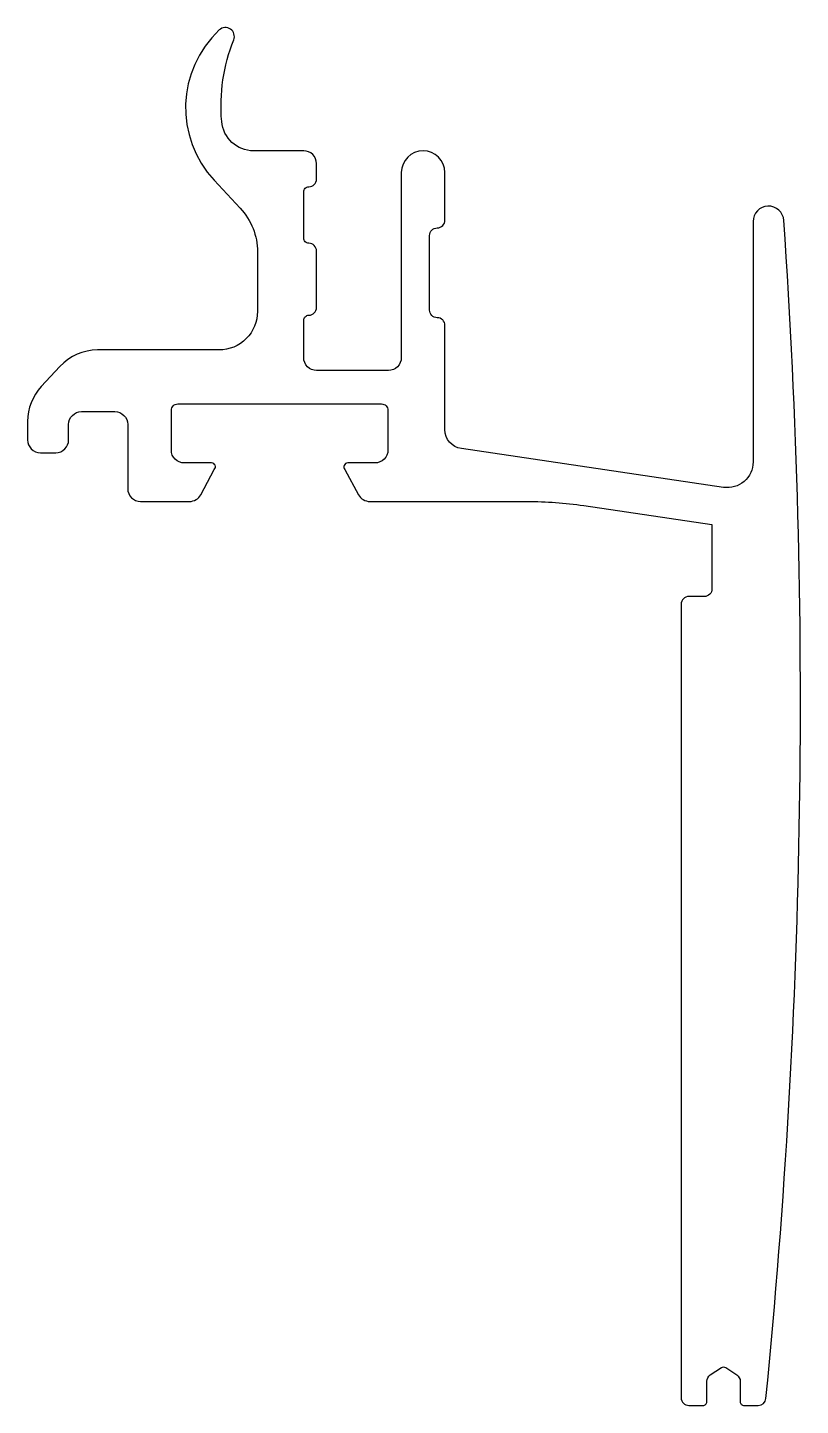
# Model space of a CAD drawing. Extents: x 137.6 to 167.7, y 184.6 to 238.3.
import ezdxf

# ---------------------------------------------------------------- set-up
doc = ezdxf.new("R2010")
doc.units = 0
doc.header["$LTSCALE"] = 15
doc.layers.get('0').update_dxf_attribs({"linetype": 'CONTINUOUS'})

msp = doc.modelspace()

# ---------------------------------------------------------------- linework, layer by layer
at = {"color": 0}
msp.add_lwpolyline([(165.46, 184.627), (166.01, 184.627, 0.38412), (166.308, 184.896, 0.042048), (167.009, 230.77, 0.964672), (165.81, 230.727), (165.81, 228.627), (165.81, 224.527), (165.81, 221.365, -0.457883), (164.664, 220.376), (154.45, 221.886, -0.371852), (153.81, 222.628), (153.81, 226.681, 0.414214), (153.51, 226.981), (153.51, 226.981, -0.414214), (153.21, 227.281), (153.21, 230.181, -0.414214), (153.51, 230.481, 0.414214), (153.81, 230.781), (153.81, 232.631, 1), (152.11, 232.631), (152.11, 225.427, -0.414214), (151.61, 224.927), (148.81, 224.927, -0.414214), (148.31, 225.427), (148.31, 226.881, -0.414214), (148.51, 227.081, 0.414214), (148.81, 227.381), (148.81, 229.581, 0.414214), (148.51, 229.881), (148.51, 229.881, -0.414214), (148.31, 230.081), (148.31, 231.881, -0.414214), (148.51, 232.081, 0.414214), (148.81, 232.381), (148.81, 232.981, 0.414214), (148.31, 233.481), (146.36, 233.481, -0.389759), (145.115, 234.625, -0.116209), (145.585, 237.801, 0.801412), (145.021, 238.186, 0.413591), (144.825, 232.332), (145.838, 231.247, -0.189969), (146.51, 229.541), (146.51, 227.227, -0.414214), (145.01, 225.727), (140.283, 225.727, 0.20868), (138.817, 225.087), (138.089, 224.302, 0.189181), (137.555, 222.942), (137.555, 222.227, 0.414214), (138.055, 221.727), (138.655, 221.727, 0.414214), (139.155, 222.227), (139.155, 222.827, -0.414214), (139.655, 223.327), (140.955, 223.327, -0.414214), (141.455, 222.827), (141.455, 220.327, 0.414214), (141.955, 219.827), (143.86, 219.827, 0.276112), (144.301, 220.09), (144.828, 221.07, 0.669935), (144.722, 221.327), (143.655, 221.327, -0.414214), (143.155, 221.827), (143.155, 223.377, -0.414214), (143.405, 223.627), (151.339, 223.627, -0.414214), (151.589, 223.377), (151.589, 221.827, -0.414214), (151.089, 221.327), (150.022, 221.327, 0.669935), (149.917, 221.07), (150.443, 220.09, 0.276112), (150.884, 219.827), (157.019, 219.827, -0.036707), (159.213, 219.666), (164.21, 218.927), (164.21, 216.427, -0.414214), (163.91, 216.127), (163.31, 216.127, 0.414214), (163.01, 215.827), (163.01, 184.927, 0.414214), (163.31, 184.627), (163.86, 184.627, 0.414214), (164.01, 184.777), (164.01, 185.566, -0.251759), (164.145, 185.816), (164.577, 186.102, -0.300735), (164.743, 186.102), (165.176, 185.816, -0.251759), (165.31, 185.566), (165.31, 184.777, 0.414214)], format="xyb", close=True, dxfattribs=at)

doc.saveas('drawing.dxf')
